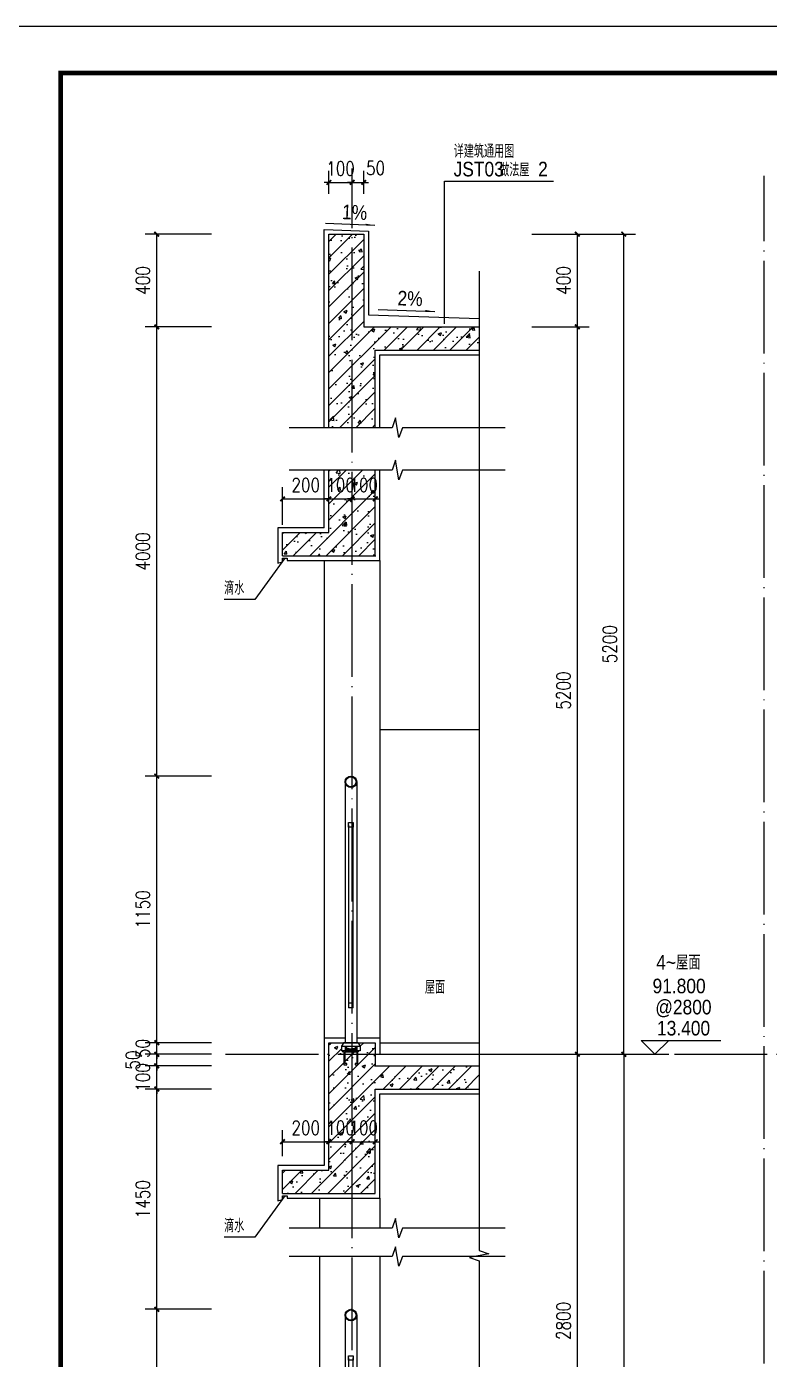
# Model space of a CAD drawing. Extents: x 718358 to 1668613, y -348838 to -159582.
# Drawn here: x 852402 to 855604, y -342705 to -336958 of the extents above; entities that cross this region are included whole.
import ezdxf

# ---------------------------------------------------------------- set-up
doc = ezdxf.new("R2010")
doc.units = 0
doc.header["$LTSCALE"] = 1000
doc.linetypes.add('DOTE', pattern=[2.42, 2, -0.2, 0.02, -0.2])
for name, color, linetype in [('建-可见线', 7, 'Continuous'), ('建-图例填充', 251, 'Continuous'), ('建-图框', 4, 'Continuous'), ('建-墙体', 2, 'Continuous'), ('建-尺寸', 73, 'Continuous'), ('建-引出', 3, 'Continuous'), ('建-房间名', 7, 'Continuous'), ('建-标高', 3, 'Continuous'), ('建-楼梯-护栏', 163, 'Continuous'), ('建-符号', 3, 'Continuous'), ('建-符号说明', 7, 'Continuous'), ('建-轮廓线', 7, 'Continuous'), ('建-轴网', 14, 'DOTE')]:
    doc.layers.add(name, color=color, linetype=linetype)
doc.styles.add('_TCH_DIM', font='gt单线西文.shx', dxfattribs={"width": 0.8, "bigfont": 'gt单线中文.shx'})
doc.styles.add('_TCH_SPACE', font='gt单线西文.shx', dxfattribs={"width": 0.8, "height": 5, "bigfont": 'gt单线中文.shx'})
doc.styles.add('DIM_FONT', font='SIMPLEX.shx', dxfattribs={"width": 0.8, "bigfont": 'GBCBIG.shx'})
doc.dimstyles.new('DIMN20', dxfattribs={"dimscale": 0.2, "dimtxt": 300, "dimasz": 100, "dimexe": 250, "dimexo": 300, "dimgap": 150, "dimtad": 1, "dimdec": 0, "dimzin": 0, "dimdsep": 46, "dimtxsty": 'DIM_FONT', "dimblk": 'ARCHTICK', "dimcen": 0.09, "dimdle": 1, "dimclrt": 7, "dimazin": 2, "dimtfac": 1, "dimtdec": 0, "dimtix": 1, "dimtmove": 2, "dimatfit": 3, "dimldrblk": 'ARCHTICK', "dimfxl": 1, "dimtolj": 1, "dimtzin": 0, "dimarcsym": 0})
pattern_1 = [(45, (-8016.47, 637.905), (-35.355339, 35.355339), []), (50, (-8016.47, 637.9), (143.452037, -12.550427), [15, -165]), (355, (-8016.47, 637.9), (-27.750267, 150.438427), [12, -132]), (100.4514, (-8004.52, 636.86), (115.701876, 137.887908), [12.748038, -140.228422]), (46.1842, (-8016.47, 677.9), (213.44821, -33.103803), [22.5, -247.5]), (96.6356, (-7998.68, 675.15), (186.93254, 194.823574), [19.12206, -210.3426]), (351.1842, (-8016.47, 677.9), (186.93239, 194.82372), [18, -198]), (21, (-7996.47, 667.9), (119.38141, -80.523778), [15, -165]), (326, (-7996.47, 667.9), (48.663066, 145.03001), [12, -132]), (71.4514, (-7986.52, 661.2), (168.044526, 64.5061), [12.748038, -140.228422]), (37.5, (-8016.47, 637.905), (2.431971, 66.5787708), [0, -130.4, 0, -134, 0, -132.5]), (7.5, (-8016.47, 637.905), (52.6139075, 78.8823424), [0, -76.4, 0, -127.4, 0, -50.5]), (327.5, (-8061.07, 637.905), (106.7644872, -4.5109743), [0, -50, 0, -156, 0, -207]), (317.5, (-8081.07, 637.905), (116.637234, 20.020996), [0, -65, 0, -103.6, 0, -147])]

# ---------------------------------------------------------------- blocks, each defined once
blk = doc.blocks.new('ghgdfsdsa')
at = {"layer": '建-楼梯-护栏'}
for p, q in [((915644.9, -350305.3), (915644.9, -351430.3)), ((915694.9, -350305.3), (915694.9, -351430.3)), ((915659.9, -350490.3), (915659.9, -351280.3)), ((915679.9, -351280.3), (915679.9, -350490.3)), ((915679.9, -351260.3), (915659.9, -351260.3)), ((915679.9, -351280.3), (915659.9, -351280.3)), ((915639.9, -351430.3), (915629.9, -351445.3)), ((915629.9, -351445.3), (915629.9, -351465.3)), ((915629.9, -351445.3), (915709.9, -351445.3)), ((915709.9, -351465.3), (915629.9, -351465.3)), ((915639.9, -351430.3), (915699.9, -351430.3)), ((915644.9, -351445.3), (915644.9, -351465.3)), ((915644.9, -351450.3), (915644.9, -351455.3)), ((915644.9, -351460.3), (915644.9, -351465.3)), ((915649.9, -351449.2), (915649.9, -351465.3)), ((915654.9, -351452.1), (915654.9, -351465.3)), ((915659.9, -351454), (915659.9, -351465.3)), ((915664.9, -351455.1), (915664.9, -351465.3)), ((915669.9, -351455.5), (915669.9, -351465.3)), ((915674.9, -351455.1), (915674.9, -351465.3)), ((915679.9, -351454), (915679.9, -351465.3)), ((915684.9, -351452.1), (915684.9, -351465.3)), ((915689.9, -351449.2), (915689.9, -351465.3)), ((915694.9, -351445.3), (915694.9, -351465.3)), ((915694.9, -351450.3), (915694.9, -351455.3)), ((915694.9, -351460.3), (915694.9, -351465.3)), ((915699.9, -351430.3), (915709.9, -351445.3)), ((915709.9, -351445.3), (915709.9, -351465.3))]:
    blk.add_line(p, q, dxfattribs=at)
for points in [[(915659.9, -350480.3), (915679.9, -350480.3), (915679.9, -350500.3), (915659.9, -350500.3)], [(915687.4, -351525.3), (915699.9, -351525.3), (915699.9, -351465.3), (915639.9, -351465.3), (915639.9, -351525.3), (915652.4, -351525.3), (915652.4, -351520.3), (915644.9, -351520.3), (915644.9, -351470.3), (915694.9, -351470.3), (915694.9, -351520.3), (915687.4, -351520.3)]]:
    blk.add_lwpolyline(points, close=True, dxfattribs=at)
for radius in [25, 22]:
    blk.add_circle((915669.9, -350305.3), radius, dxfattribs=at)
blk = doc.blocks.new('_ArchTick')
at = {"color": 0, "linetype": 'ByBlock', "const_width": 0.4}
blk.add_lwpolyline([(-0.5, -0.5), (0.5, 0.5)], dxfattribs=at)
blk = doc.blocks.new('*D1834')
at = {"layer": 'Defpoints', "color": 0, "transparency": 16777216}
for p in [(854519.6, -341389.6), (854776.3, -341389.6), (854519.6, -343689.6)]:
    blk.add_point(p, dxfattribs=at)
at = {"layer": '建-尺寸', "color": 0, "lineweight": -2, "transparency": 16777216}
for p, q in [((854579.6, -341389.6), (854826.3, -341389.6)), ((854776.3, -343689.8), (854776.3, -341389.4)), ((854579.6, -343689.6), (854826.3, -343689.6))]:
    blk.add_line(p, q, dxfattribs=at)
at = {"layer": '建-尺寸', "color": 0, "lineweight": -2, "transparency": 16777216, "xscale": 20, "yscale": 20, "zscale": 20}
for p, rotation in [((854776.3, -341389.6), 90), ((854776.3, -343689.6), 270)]:
    blk.add_blockref('_ArchTick', p, dxfattribs=dict(at, rotation=rotation))
at = {"layer": '建-尺寸', "color": 7, "transparency": 16777216, "insert": (854716.3, -342539.6), "char_height": 60, "attachment_point": 5, "rotation": 90, "style": 'DIM_FONT'}
blk.add_mtext('\\A1;2800', dxfattribs=at)
blk = doc.blocks.new('*D1835')
at = {"layer": 'Defpoints', "color": 0, "transparency": 16777216}
for p in [(854519.6, -338252.5), (854776.3, -338252.5), (854519.6, -341389.6)]:
    blk.add_point(p, dxfattribs=at)
at = {"layer": '建-尺寸', "color": 0, "lineweight": -2, "transparency": 16777216}
for p, q in [((854579.6, -338252.5), (854826.3, -338252.5)), ((854776.3, -341389.8), (854776.3, -338252.3)), ((854579.6, -341389.6), (854826.3, -341389.6))]:
    blk.add_line(p, q, dxfattribs=at)
at = {"layer": '建-尺寸', "color": 0, "lineweight": -2, "transparency": 16777216, "xscale": 20, "yscale": 20, "zscale": 20}
for p, rotation in [((854776.3, -338252.5), 90), ((854776.3, -341389.6), 270)]:
    blk.add_blockref('_ArchTick', p, dxfattribs=dict(at, rotation=rotation))
at = {"layer": '建-尺寸', "color": 7, "transparency": 16777216, "insert": (854716.3, -339821), "char_height": 60, "attachment_point": 5, "rotation": 90, "style": 'DIM_FONT'}
blk.add_mtext('\\A1;5200', dxfattribs=at)
blk = doc.blocks.new('*D1836')
at = {"layer": 'Defpoints', "color": 0, "transparency": 16777216}
for p in [(854519.6, -337852.5), (854776.3, -337852.5), (854519.6, -338252.5)]:
    blk.add_point(p, dxfattribs=at)
at = {"layer": '建-尺寸', "color": 0, "lineweight": -2, "transparency": 16777216}
for p, q in [((854579.6, -337852.5), (854826.3, -337852.5)), ((854776.3, -338252.7), (854776.3, -337852.3)), ((854579.6, -338252.5), (854826.3, -338252.5))]:
    blk.add_line(p, q, dxfattribs=at)
at = {"layer": '建-尺寸', "color": 0, "lineweight": -2, "transparency": 16777216, "xscale": 20, "yscale": 20, "zscale": 20}
for p, rotation in [((854776.3, -337852.5), 90), ((854776.3, -338252.5), 270)]:
    blk.add_blockref('_ArchTick', p, dxfattribs=dict(at, rotation=rotation))
at = {"layer": '建-尺寸', "color": 7, "transparency": 16777216, "insert": (854716.3, -338052.5), "char_height": 60, "attachment_point": 5, "rotation": 90, "style": 'DIM_FONT'}
blk.add_mtext('\\A1;400', dxfattribs=at)
blk = doc.blocks.new('*D1842')
at = {"layer": 'Defpoints', "color": 0, "transparency": 16777216}
for p in [(852962.5, -342489.6), (853259.2, -342489.6), (853259.2, -343639.6)]:
    blk.add_point(p, dxfattribs=at)
at = {"layer": '建-尺寸', "color": 0, "lineweight": -2, "transparency": 16777216}
for p, q in [((853199.2, -342489.6), (852912.5, -342489.6)), ((852962.5, -343639.8), (852962.5, -342489.4)), ((853199.2, -343639.6), (852912.5, -343639.6))]:
    blk.add_line(p, q, dxfattribs=at)
at = {"layer": '建-尺寸', "color": 0, "lineweight": -2, "transparency": 16777216, "xscale": 20, "yscale": 20, "zscale": 20}
for p, rotation in [((852962.5, -342489.6), 90), ((852962.5, -343639.6), 270)]:
    blk.add_blockref('_ArchTick', p, dxfattribs=dict(at, rotation=rotation))
at = {"layer": '建-尺寸', "color": 7, "transparency": 16777216, "insert": (852902.5, -343064.6), "char_height": 60, "attachment_point": 5, "rotation": 90, "style": 'DIM_FONT'}
blk.add_mtext('\\A1;1150', dxfattribs=at)
blk = doc.blocks.new('*D1843')
at = {"layer": 'Defpoints', "color": 0, "transparency": 16777216}
for p in [(852962.5, -341539.6), (853259.2, -341539.6), (853259.2, -342489.6)]:
    blk.add_point(p, dxfattribs=at)
at = {"layer": '建-尺寸', "color": 0, "lineweight": -2, "transparency": 16777216}
for p, q in [((853199.2, -341539.6), (852912.5, -341539.6)), ((852962.5, -342489.8), (852962.5, -341539.4)), ((853199.2, -342489.6), (852912.5, -342489.6))]:
    blk.add_line(p, q, dxfattribs=at)
at = {"layer": '建-尺寸', "color": 0, "lineweight": -2, "transparency": 16777216, "xscale": 20, "yscale": 20, "zscale": 20}
for p, rotation in [((852962.5, -341539.6), 90), ((852962.5, -342489.6), 270)]:
    blk.add_blockref('_ArchTick', p, dxfattribs=dict(at, rotation=rotation))
at = {"layer": '建-尺寸', "color": 7, "transparency": 16777216, "insert": (852902.5, -342014.6), "char_height": 60, "attachment_point": 5, "rotation": 90, "style": 'DIM_FONT'}
blk.add_mtext('\\A1;1450', dxfattribs=at)
blk = doc.blocks.new('*D1844')
at = {"layer": 'Defpoints', "color": 0, "transparency": 16777216}
for p in [(852962.5, -341439.6), (853259.2, -341439.6), (853259.2, -341539.6)]:
    blk.add_point(p, dxfattribs=at)
at = {"layer": '建-尺寸', "color": 0, "lineweight": -2, "transparency": 16777216}
for p, q in [((853199.2, -341439.6), (852912.5, -341439.6)), ((852962.5, -341439.6), (852962.5, -341419.6)), ((852962.5, -341539.6), (852962.5, -341439.6)), ((853199.2, -341539.6), (852912.5, -341539.6)), ((852962.5, -341539.6), (852962.5, -341559.6))]:
    blk.add_line(p, q, dxfattribs=at)
at = {"layer": '建-尺寸', "color": 0, "lineweight": -2, "transparency": 16777216, "xscale": 20, "yscale": 20, "zscale": 20}
for p, rotation in [((852962.5, -341439.6), 270), ((852962.5, -341539.6), 90)]:
    blk.add_blockref('_ArchTick', p, dxfattribs=dict(at, rotation=rotation))
at = {"layer": '建-尺寸', "color": 7, "transparency": 16777216, "insert": (852902.5, -341489.6), "char_height": 60, "attachment_point": 5, "rotation": 90, "style": 'DIM_FONT'}
blk.add_mtext('\\A1;100', dxfattribs=at)
blk = doc.blocks.new('*D1845')
at = {"layer": 'Defpoints', "color": 0, "transparency": 16777216}
for p in [(852962.5, -341389.6), (853259.2, -341389.6), (853259.2, -341439.6)]:
    blk.add_point(p, dxfattribs=at)
at = {"layer": '建-尺寸', "color": 0, "lineweight": -2, "transparency": 16777216}
for p, q in [((853199.2, -341389.6), (852912.5, -341389.6)), ((852962.5, -341389.6), (852962.5, -341369.6)), ((852962.5, -341439.6), (852962.5, -341389.6)), ((853199.2, -341439.6), (852912.5, -341439.6)), ((852962.5, -341439.6), (852962.5, -341459.6))]:
    blk.add_line(p, q, dxfattribs=at)
at = {"layer": '建-尺寸', "color": 0, "lineweight": -2, "transparency": 16777216, "xscale": 20, "yscale": 20, "zscale": 20}
for p, rotation in [((852962.5, -341389.6), 270), ((852962.5, -341439.6), 90)]:
    blk.add_blockref('_ArchTick', p, dxfattribs=dict(at, rotation=rotation))
at = {"layer": '建-尺寸', "color": 7, "transparency": 16777216, "insert": (852859.5, -341414.6), "char_height": 60, "attachment_point": 5, "rotation": 90, "style": 'DIM_FONT'}
blk.add_mtext('\\A1;50', dxfattribs=at)
blk = doc.blocks.new('*D1846')
at = {"layer": 'Defpoints', "color": 0, "transparency": 16777216}
for p in [(852962.5, -341339.6), (853259.2, -341339.6), (853259.2, -341389.6)]:
    blk.add_point(p, dxfattribs=at)
at = {"layer": '建-尺寸', "color": 0, "lineweight": -2, "transparency": 16777216}
for p, q in [((853199.2, -341339.6), (852912.5, -341339.6)), ((852962.5, -341339.6), (852962.5, -341319.6)), ((852962.5, -341389.6), (852962.5, -341339.6)), ((853199.2, -341389.6), (852912.5, -341389.6)), ((852962.5, -341389.6), (852962.5, -341409.6))]:
    blk.add_line(p, q, dxfattribs=at)
at = {"layer": '建-尺寸', "color": 0, "lineweight": -2, "transparency": 16777216, "xscale": 20, "yscale": 20, "zscale": 20}
for p, rotation in [((852962.5, -341339.6), 270), ((852962.5, -341389.6), 90)]:
    blk.add_blockref('_ArchTick', p, dxfattribs=dict(at, rotation=rotation))
at = {"layer": '建-尺寸', "color": 7, "transparency": 16777216, "insert": (852902.5, -341364.6), "char_height": 60, "attachment_point": 5, "rotation": 90, "style": 'DIM_FONT'}
blk.add_mtext('\\A1;50', dxfattribs=at)
blk = doc.blocks.new('*D1847')
at = {"layer": 'Defpoints', "color": 0, "transparency": 16777216}
for p in [(852962.5, -340189.8), (853259.2, -340189.8), (853259.2, -341339.6)]:
    blk.add_point(p, dxfattribs=at)
at = {"layer": '建-尺寸', "color": 0, "lineweight": -2, "transparency": 16777216}
for p, q in [((853199.2, -340189.8), (852912.5, -340189.8)), ((852962.5, -341339.8), (852962.5, -340189.6)), ((853199.2, -341339.6), (852912.5, -341339.6))]:
    blk.add_line(p, q, dxfattribs=at)
at = {"layer": '建-尺寸', "color": 0, "lineweight": -2, "transparency": 16777216, "xscale": 20, "yscale": 20, "zscale": 20}
for p, rotation in [((852962.5, -340189.8), 90), ((852962.5, -341339.6), 270)]:
    blk.add_blockref('_ArchTick', p, dxfattribs=dict(at, rotation=rotation))
at = {"layer": '建-尺寸', "color": 7, "transparency": 16777216, "insert": (852902.5, -340764.7), "char_height": 60, "attachment_point": 5, "rotation": 90, "style": 'DIM_FONT'}
blk.add_mtext('\\A1;1150', dxfattribs=at)
blk = doc.blocks.new('*D1848')
at = {"layer": 'Defpoints', "color": 0, "transparency": 16777216}
for p in [(852962.5, -338252.5), (853259.2, -338252.5), (853259.2, -340189.8)]:
    blk.add_point(p, dxfattribs=at)
at = {"layer": '建-尺寸', "color": 0, "lineweight": -2, "transparency": 16777216}
for p, q in [((853199.2, -338252.5), (852912.5, -338252.5)), ((852962.5, -340190), (852962.5, -338252.3)), ((853199.2, -340189.8), (852912.5, -340189.8))]:
    blk.add_line(p, q, dxfattribs=at)
at = {"layer": '建-尺寸', "color": 0, "lineweight": -2, "transparency": 16777216, "xscale": 20, "yscale": 20, "zscale": 20}
for p, rotation in [((852962.5, -338252.5), 90), ((852962.5, -340189.8), 270)]:
    blk.add_blockref('_ArchTick', p, dxfattribs=dict(at, rotation=rotation))
at = {"layer": '建-尺寸', "color": 7, "transparency": 16777216, "insert": (852902.5, -339221.1), "char_height": 60, "attachment_point": 5, "rotation": 90, "style": 'DIM_FONT'}
blk.add_mtext('\\A1;4000', dxfattribs=at)
blk = doc.blocks.new('*D1849')
at = {"layer": 'Defpoints', "color": 0, "transparency": 16777216}
for p in [(852962.5, -337852.5), (853259.2, -337852.5), (853259.2, -338252.5)]:
    blk.add_point(p, dxfattribs=at)
at = {"layer": '建-尺寸', "color": 0, "lineweight": -2, "transparency": 16777216}
for p, q in [((853199.2, -337852.5), (852912.5, -337852.5)), ((852962.5, -338252.7), (852962.5, -337852.3)), ((853199.2, -338252.5), (852912.5, -338252.5))]:
    blk.add_line(p, q, dxfattribs=at)
at = {"layer": '建-尺寸', "color": 0, "lineweight": -2, "transparency": 16777216, "xscale": 20, "yscale": 20, "zscale": 20}
for p, rotation in [((852962.5, -337852.5), 90), ((852962.5, -338252.5), 270)]:
    blk.add_blockref('_ArchTick', p, dxfattribs=dict(at, rotation=rotation))
at = {"layer": '建-尺寸', "color": 7, "transparency": 16777216, "insert": (852902.5, -338052.5), "char_height": 60, "attachment_point": 5, "rotation": 90, "style": 'DIM_FONT'}
blk.add_mtext('\\A1;400', dxfattribs=at)
blk = doc.blocks.new('*D2921')
at = {"layer": 'Defpoints', "color": 0, "transparency": 16777216}
for p in [(853704.9, -341766.6), (853504.9, -341889.6), (853704.9, -341889.6)]:
    blk.add_point(p, dxfattribs=at)
at = {"layer": '建-尺寸', "color": 0, "lineweight": -2, "transparency": 16777216}
for p, q in [((853504.9, -341829.6), (853504.9, -341716.6)), ((853704.9, -341829.6), (853704.9, -341716.6)), ((853504.7, -341766.6), (853705.1, -341766.6))]:
    blk.add_line(p, q, dxfattribs=at)
at = {"layer": '建-尺寸', "color": 0, "lineweight": -2, "transparency": 16777216, "xscale": 20, "yscale": 20, "zscale": 20, "rotation": 180}
blk.add_blockref('_ArchTick', (853504.9, -341766.6), dxfattribs=at)
at = {"layer": '建-尺寸', "color": 0, "lineweight": -2, "transparency": 16777216, "xscale": 20, "yscale": 20, "zscale": 20}
blk.add_blockref('_ArchTick', (853704.9, -341766.6), dxfattribs=at)
at = {"layer": '建-尺寸', "color": 7, "transparency": 16777216, "insert": (853604.9, -341706.6), "char_height": 60, "attachment_point": 5, "style": 'DIM_FONT'}
blk.add_mtext('\\A1;200', dxfattribs=at)
blk = doc.blocks.new('*D2922')
at = {"layer": 'Defpoints', "color": 0, "transparency": 16777216}
for p in [(853804.9, -341766.6), (853704.9, -341889.6), (853804.9, -341889.6)]:
    blk.add_point(p, dxfattribs=at)
at = {"layer": '建-尺寸', "color": 0, "lineweight": -2, "transparency": 16777216}
for p, q in [((853704.9, -341829.6), (853704.9, -341716.6)), ((853804.9, -341829.6), (853804.9, -341716.6)), ((853704.9, -341766.6), (853684.9, -341766.6)), ((853704.9, -341766.6), (853804.9, -341766.6)), ((853804.9, -341766.6), (853824.9, -341766.6))]:
    blk.add_line(p, q, dxfattribs=at)
at = {"layer": '建-尺寸', "color": 0, "lineweight": -2, "transparency": 16777216, "xscale": 20, "yscale": 20, "zscale": 20}
blk.add_blockref('_ArchTick', (853704.9, -341766.6), dxfattribs=at)
at = {"layer": '建-尺寸', "color": 0, "lineweight": -2, "transparency": 16777216, "xscale": 20, "yscale": 20, "zscale": 20, "rotation": 180}
blk.add_blockref('_ArchTick', (853804.9, -341766.6), dxfattribs=at)
at = {"layer": '建-尺寸', "color": 7, "transparency": 16777216, "insert": (853754.9, -341706.6), "char_height": 60, "attachment_point": 5, "style": 'DIM_FONT'}
blk.add_mtext('\\A1;100', dxfattribs=at)
blk = doc.blocks.new('*D2923')
at = {"layer": 'Defpoints', "color": 0, "transparency": 16777216}
for p in [(853904.9, -341766.6), (853804.9, -341889.6), (853904.9, -341889.6)]:
    blk.add_point(p, dxfattribs=at)
at = {"layer": '建-尺寸', "color": 0, "lineweight": -2, "transparency": 16777216}
for p, q in [((853804.9, -341829.6), (853804.9, -341716.6)), ((853904.9, -341829.6), (853904.9, -341716.6)), ((853804.9, -341766.6), (853784.9, -341766.6)), ((853804.9, -341766.6), (853904.9, -341766.6)), ((853904.9, -341766.6), (853924.9, -341766.6))]:
    blk.add_line(p, q, dxfattribs=at)
at = {"layer": '建-尺寸', "color": 0, "lineweight": -2, "transparency": 16777216, "xscale": 20, "yscale": 20, "zscale": 20}
blk.add_blockref('_ArchTick', (853804.9, -341766.6), dxfattribs=at)
at = {"layer": '建-尺寸', "color": 0, "lineweight": -2, "transparency": 16777216, "xscale": 20, "yscale": 20, "zscale": 20, "rotation": 180}
blk.add_blockref('_ArchTick', (853904.9, -341766.6), dxfattribs=at)
at = {"layer": '建-尺寸', "color": 7, "transparency": 16777216, "insert": (853854.9, -341706.6), "char_height": 60, "attachment_point": 5, "style": 'DIM_FONT'}
blk.add_mtext('\\A1;100', dxfattribs=at)
blk = doc.blocks.new('*D2924')
at = {"layer": 'Defpoints', "color": 0, "transparency": 16777216}
for p in [(853704.9, -338994.4), (853504.9, -339166.9), (853704.9, -339166.9)]:
    blk.add_point(p, dxfattribs=at)
at = {"layer": '建-尺寸', "color": 0, "lineweight": -2, "transparency": 16777216}
for p, q in [((853504.7, -338994.4), (853705.1, -338994.4)), ((853504.9, -339106.9), (853504.9, -338944.4)), ((853704.9, -339106.9), (853704.9, -338944.4))]:
    blk.add_line(p, q, dxfattribs=at)
at = {"layer": '建-尺寸', "color": 0, "lineweight": -2, "transparency": 16777216, "xscale": 20, "yscale": 20, "zscale": 20, "rotation": 180}
blk.add_blockref('_ArchTick', (853504.9, -338994.4), dxfattribs=at)
at = {"layer": '建-尺寸', "color": 0, "lineweight": -2, "transparency": 16777216, "xscale": 20, "yscale": 20, "zscale": 20}
blk.add_blockref('_ArchTick', (853704.9, -338994.4), dxfattribs=at)
at = {"layer": '建-尺寸', "color": 7, "transparency": 16777216, "insert": (853604.9, -338934.4), "char_height": 60, "attachment_point": 5, "style": 'DIM_FONT'}
blk.add_mtext('\\A1;200', dxfattribs=at)
blk = doc.blocks.new('*D2925')
at = {"layer": 'Defpoints', "color": 0, "transparency": 16777216}
for p in [(853804.9, -338994.4), (853704.9, -339166.9), (853804.9, -339166.9)]:
    blk.add_point(p, dxfattribs=at)
at = {"layer": '建-尺寸', "color": 0, "lineweight": -2, "transparency": 16777216}
for p, q in [((853704.9, -338994.4), (853684.9, -338994.4)), ((853704.9, -339106.9), (853704.9, -338944.4)), ((853704.9, -338994.4), (853804.9, -338994.4)), ((853804.9, -339106.9), (853804.9, -338944.4)), ((853804.9, -338994.4), (853824.9, -338994.4))]:
    blk.add_line(p, q, dxfattribs=at)
at = {"layer": '建-尺寸', "color": 0, "lineweight": -2, "transparency": 16777216, "xscale": 20, "yscale": 20, "zscale": 20}
blk.add_blockref('_ArchTick', (853704.9, -338994.4), dxfattribs=at)
at = {"layer": '建-尺寸', "color": 0, "lineweight": -2, "transparency": 16777216, "xscale": 20, "yscale": 20, "zscale": 20, "rotation": 180}
blk.add_blockref('_ArchTick', (853804.9, -338994.4), dxfattribs=at)
at = {"layer": '建-尺寸', "color": 7, "transparency": 16777216, "insert": (853754.9, -338934.4), "char_height": 60, "attachment_point": 5, "style": 'DIM_FONT'}
blk.add_mtext('\\A1;100', dxfattribs=at)
blk = doc.blocks.new('*D2926')
at = {"layer": 'Defpoints', "color": 0, "transparency": 16777216}
for p in [(853904.9, -338994.4), (853804.9, -339166.9), (853904.9, -339166.9)]:
    blk.add_point(p, dxfattribs=at)
at = {"layer": '建-尺寸', "color": 0, "lineweight": -2, "transparency": 16777216}
for p, q in [((853804.9, -338994.4), (853784.9, -338994.4)), ((853804.9, -339106.9), (853804.9, -338944.4)), ((853804.9, -338994.4), (853904.9, -338994.4)), ((853904.9, -339106.9), (853904.9, -338944.4)), ((853904.9, -338994.4), (853924.9, -338994.4))]:
    blk.add_line(p, q, dxfattribs=at)
at = {"layer": '建-尺寸', "color": 0, "lineweight": -2, "transparency": 16777216, "xscale": 20, "yscale": 20, "zscale": 20}
blk.add_blockref('_ArchTick', (853804.9, -338994.4), dxfattribs=at)
at = {"layer": '建-尺寸', "color": 0, "lineweight": -2, "transparency": 16777216, "xscale": 20, "yscale": 20, "zscale": 20, "rotation": 180}
blk.add_blockref('_ArchTick', (853904.9, -338994.4), dxfattribs=at)
at = {"layer": '建-尺寸', "color": 7, "transparency": 16777216, "insert": (853854.9, -338934.4), "char_height": 60, "attachment_point": 5, "style": 'DIM_FONT'}
blk.add_mtext('\\A1;100', dxfattribs=at)
blk = doc.blocks.new('*D2927')
at = {"layer": 'Defpoints', "color": 0, "transparency": 16777216}
for p in [(853854.9, -337629.4), (853804.9, -337738.9), (853854.9, -337738.9)]:
    blk.add_point(p, dxfattribs=at)
at = {"layer": '建-尺寸', "color": 0, "lineweight": -2, "transparency": 16777216}
for p, q in [((853804.9, -337678.9), (853804.9, -337579.4)), ((853854.9, -337678.9), (853854.9, -337579.4)), ((853804.9, -337629.4), (853784.9, -337629.4)), ((853804.9, -337629.4), (853854.9, -337629.4)), ((853854.9, -337629.4), (853874.9, -337629.4))]:
    blk.add_line(p, q, dxfattribs=at)
at = {"layer": '建-尺寸', "color": 0, "lineweight": -2, "transparency": 16777216, "xscale": 20, "yscale": 20, "zscale": 20}
blk.add_blockref('_ArchTick', (853804.9, -337629.4), dxfattribs=at)
at = {"layer": '建-尺寸', "color": 0, "lineweight": -2, "transparency": 16777216, "xscale": 20, "yscale": 20, "zscale": 20, "rotation": 180}
blk.add_blockref('_ArchTick', (853854.9, -337629.4), dxfattribs=at)
at = {"layer": '建-尺寸', "color": 7, "transparency": 16777216, "insert": (853905.9, -337567.4), "char_height": 60, "attachment_point": 5, "style": 'DIM_FONT'}
blk.add_mtext('\\A1;50', dxfattribs=at)
blk = doc.blocks.new('*D2928')
at = {"layer": 'Defpoints', "color": 0, "transparency": 16777216}
for p in [(853804.9, -337629.4), (853704.9, -337738.9), (853804.9, -337738.9)]:
    blk.add_point(p, dxfattribs=at)
at = {"layer": '建-尺寸', "color": 0, "lineweight": -2, "transparency": 16777216}
for p, q in [((853704.9, -337678.9), (853704.9, -337579.4)), ((853804.9, -337678.9), (853804.9, -337579.4)), ((853704.9, -337629.4), (853684.9, -337629.4)), ((853704.9, -337629.4), (853804.9, -337629.4)), ((853804.9, -337629.4), (853824.9, -337629.4))]:
    blk.add_line(p, q, dxfattribs=at)
at = {"layer": '建-尺寸', "color": 0, "lineweight": -2, "transparency": 16777216, "xscale": 20, "yscale": 20, "zscale": 20}
blk.add_blockref('_ArchTick', (853704.9, -337629.4), dxfattribs=at)
at = {"layer": '建-尺寸', "color": 0, "lineweight": -2, "transparency": 16777216, "xscale": 20, "yscale": 20, "zscale": 20, "rotation": 180}
blk.add_blockref('_ArchTick', (853804.9, -337629.4), dxfattribs=at)
at = {"layer": '建-尺寸', "color": 7, "transparency": 16777216, "insert": (853754.9, -337569.4), "char_height": 60, "attachment_point": 5, "style": 'DIM_FONT'}
blk.add_mtext('\\A1;100', dxfattribs=at)
blk = doc.blocks.new('*D2999')
at = {"layer": 'Defpoints', "color": 0, "transparency": 16777216}
for p in [(854519.6, -341389.6), (854976.3, -341389.6), (854519.6, -346189.6)]:
    blk.add_point(p, dxfattribs=at)
at = {"layer": '建-尺寸', "color": 0, "lineweight": -2, "transparency": 16777216}
for p, q in [((854579.6, -341389.6), (855026.3, -341389.6)), ((854976.3, -341389.4), (854976.3, -343305.4)), ((854976.3, -346189.8), (854976.3, -343567.1)), ((854579.6, -346189.6), (855026.3, -346189.6))]:
    blk.add_line(p, q, dxfattribs=at)
at = {"layer": '建-尺寸', "color": 0, "lineweight": -2, "transparency": 16777216, "xscale": 20, "yscale": 20, "zscale": 20}
for p, rotation in [((854976.3, -341389.6), 90), ((854976.3, -346189.6), 270)]:
    blk.add_blockref('_ArchTick', p, dxfattribs=dict(at, rotation=rotation))
at = {"layer": '建-尺寸', "color": 7, "transparency": 16777216, "insert": (854926.3, -343436.2), "char_height": 60, "attachment_point": 5, "rotation": 90, "style": 'DIM_FONT'}
blk.add_mtext('\\A1;祥各栋立面图', dxfattribs=at)
blk = doc.blocks.new('*D3000')
at = {"layer": 'Defpoints', "color": 0, "transparency": 16777216}
for p in [(854519.6, -337852.5), (854976.3, -337852.5), (854519.6, -341389.6)]:
    blk.add_point(p, dxfattribs=at)
at = {"layer": '建-尺寸', "color": 0, "lineweight": -2, "transparency": 16777216}
for p, q in [((854579.6, -337852.5), (855026.3, -337852.5)), ((854976.3, -341389.8), (854976.3, -337852.3)), ((854579.6, -341389.6), (855026.3, -341389.6))]:
    blk.add_line(p, q, dxfattribs=at)
at = {"layer": '建-尺寸', "color": 0, "lineweight": -2, "transparency": 16777216, "xscale": 20, "yscale": 20, "zscale": 20}
for p, rotation in [((854976.3, -337852.5), 90), ((854976.3, -341389.6), 270)]:
    blk.add_blockref('_ArchTick', p, dxfattribs=dict(at, rotation=rotation))
at = {"layer": '建-尺寸', "color": 7, "transparency": 16777216, "insert": (854916.3, -339621), "char_height": 60, "attachment_point": 5, "rotation": 90, "style": 'DIM_FONT'}
blk.add_mtext('\\A1;5200', dxfattribs=at)

msp = doc.modelspace()

# ---------------------------------------------------------------- hatches: boundary and pattern name
at = {"layer": '建-图例填充'}
h = msp.add_hatch(dxfattribs=at)
h.set_pattern_fill('钢筋混凝土', color=256, scale=20, style=0)
h.set_pattern_definition(pattern_1)
h.paths.add_polyline_path([(853904.9, -338352.5), (854352.8, -338352.5), (854352.8, -338252.5), (853854.9, -338252.5), (853854.9, -338252.5), (853854.9, -338252.5), (853854.9, -337852.5), (853704.9, -337852.5), (853704.9, -338687.4), (853904.9, -338687.4)])
h.paths.add_polyline_path([(853904.9, -338870), (853704.9, -338870), (853704.9, -339139.6), (853504.9, -339139.6), (853504.9, -339239.6), (853904.9, -339239.6)])
h = msp.add_hatch(dxfattribs=at)
h.set_pattern_fill('钢筋混凝土', color=256, scale=20, style=0)
h.set_pattern_definition(pattern_1)
h.paths.add_polyline_path([(854352.8, -341539.6), (854352.8, -341439.6), (853904.9, -341439.6), (853904.9, -341339.6), (853829.9, -341339.6), (853839.9, -341354.6), (853839.9, -341374.6), (853829.9, -341374.6), (853829.9, -341434.6), (853817.4, -341434.6), (853817.4, -341429.6), (853824.9, -341429.6), (853824.9, -341379.6), (853774.9, -341379.6), (853774.9, -341429.6), (853782.4, -341429.6), (853782.4, -341434.6), (853769.9, -341434.6), (853769.9, -341374.6), (853759.9, -341374.6), (853759.9, -341354.6), (853769.9, -341339.6), (853704.9, -341339.6), (853704.9, -341889.6), (853504.9, -341889.6), (853504.9, -341989.6), (853904.9, -341989.6), (853904.9, -341539.6)])
at = {"layer": '建-符号'}
for points in [[(853902.9, -337814.3), (853862.9, -337812.7), (853863.1, -337807.4)], [(854161.1, -338186.4), (854121.1, -338184.9), (854121.3, -338179.6)]]:
    msp.add_hatch(color=256, dxfattribs=at).paths.add_polyline_path(points)

# ---------------------------------------------------------------- linework, layer by layer
at = {"layer": '建-可见线'}
for p, q in [((853684.9, -339119.6), (853684.9, -338870)), ((853924.9, -339259.6), (853924.9, -338870)), ((853684.9, -339119.6), (853484.9, -339119.6)), ((853484.9, -339119.6), (853484.9, -339271.2)), ((853484.9, -339271.2), (853504.9, -339266.1)), ((853504.9, -339259.6), (853504.9, -339249.6)), ((853504.9, -339249.6), (853524.9, -339249.6)), ((853504.9, -339266.1), (853504.9, -339259.6)), ((853524.9, -339249.6), (853524.9, -339259.6)), ((853524.9, -339259.6), (853924.9, -339259.6)), ((853924.9, -341319.6), (853924.9, -341389.6)), ((853924.9, -341389.6), (854352.8, -341389.6))]:
    msp.add_line(p, q, dxfattribs=at)
for points in [[(853684.9, -338687.4), (853684.9, -337832.5), (853874.9, -337839.5), (853874.9, -338200.7), (854352.8, -338216.1)], [(853924.9, -338687.4), (853924.9, -338372.5), (854352.8, -338372.5)], [(853774.9, -341319.6), (853684.9, -341319.6), (853684.9, -341869.6), (853484.9, -341869.6), (853484.9, -342021.2), (853484.9, -342021.2), (853504.9, -342016.1), (853504.9, -342009.6), (853504.9, -341999.6), (853524.9, -341999.6), (853524.9, -342009.6), (853924.9, -342009.6), (853924.9, -341559.6), (854352.8, -341559.6)], [(853924.9, -341319.6), (853824.9, -341319.6)]]:
    msp.add_lwpolyline(points, dxfattribs=at)
at = {"layer": '建-图框'}
msp.add_lwpolyline([(852047.9, -348837.6), (868867.9, -348837.6), (868867.9, -336957.6), (852047.9, -336957.6)], close=True, dxfattribs=at)
at = {"layer": '建-图框', "const_width": 20}
msp.add_lwpolyline([(852547.9, -348637.6), (868667.9, -348637.6), (868667.9, -337157.6), (852547.9, -337157.6)], close=True, dxfattribs=at)
at = {"layer": '建-墙体'}
for p, q in [((853854.9, -338252.5), (854352.8, -338252.5)), ((853854.9, -338252.5), (854352.8, -338252.5)), ((853904.9, -338352.5), (854352.8, -338352.5)), ((853904.9, -338687.4), (853904.9, -338352.5)), ((853704.9, -339139.6), (853704.9, -338870)), ((853904.9, -339239.6), (853904.9, -338870)), ((853504.9, -339239.6), (853504.9, -339139.6)), ((853504.9, -339139.6), (853704.9, -339139.6)), ((853504.9, -339239.6), (853904.9, -339239.6)), ((853704.9, -341889.6), (853704.9, -341339.6)), ((853704.9, -341339.6), (853904.9, -341339.6)), ((853904.9, -341339.6), (853904.9, -341439.6)), ((853904.9, -341439.6), (854352.8, -341439.6)), ((853904.9, -341539.6), (854352.8, -341539.6)), ((853904.9, -341989.6), (853904.9, -341539.6)), ((853504.9, -341989.6), (853504.9, -341889.6)), ((853504.9, -341889.6), (853704.9, -341889.6)), ((853504.9, -341989.6), (853904.9, -341989.6))]:
    msp.add_line(p, q, dxfattribs=at)
for points in [[(853704.9, -338687.4), (853704.9, -337852.5), (853854.9, -337852.5), (853854.9, -338252.5)], [(853854.9, -337952.5), (853854.9, -337952.5), (853854.9, -338252.5), (854352.8, -338252.5)]]:
    msp.add_lwpolyline(points, dxfattribs=at)
at = {"layer": '建-引出'}
for p, q in [((854202.5, -338239), (854202.5, -337624.5)), ((854202.5, -337624.5), (854673, -337624.5)), ((853514.8, -339249.6), (853385.2, -339428.2)), ((853385.2, -339428.2), (853253, -339428.2)), ((853514.8, -341999.6), (853385.2, -342178.2)), ((853385.2, -342178.2), (853253, -342178.2))]:
    msp.add_line(p, q, dxfattribs=at)
at = {"layer": '建-标高'}
for p, q in [((855110.7, -341389.6), (855050.7, -341329.6)), ((855050.7, -341329.6), (855394.8, -341329.6)), ((855110.7, -341389.6), (855170.7, -341329.6)), ((854747.3, -341389.6), (855170.7, -341389.6))]:
    msp.add_line(p, q, dxfattribs=at)
at = {"layer": '建-符号'}
for points in [[(853690.8, -337805.7), (853902.9, -337814.3)], [(854352.8, -338012.7), (854352.8, -342235.3), (854394.8, -342250.5), (854310.8, -342265.4), (854352.8, -342280.3), (854352.8, -346502.8)], [(853917.5, -338177.2), (854161.1, -338186.4)], [(854465.1, -338687.4), (854021.9, -338687.4), (854006.6, -338729.4), (853991.8, -338645.4), (853976.9, -338687.4), (853533.7, -338687.4)], [(854465.1, -338870), (854021.9, -338870), (854006.6, -338912), (853991.8, -338828), (853976.9, -338870), (853533.7, -338870)], [(854465.1, -342139.6), (854021.9, -342139.6), (854006.6, -342181.6), (853991.8, -342097.6), (853976.9, -342139.6), (853533.7, -342139.6)], [(854465.1, -342261.7), (854021.9, -342261.7), (854006.6, -342303.7), (853991.8, -342219.7), (853976.9, -342261.7), (853533.7, -342261.7)]]:
    msp.add_lwpolyline(points, dxfattribs=at)
at = {"layer": '建-轮廓线', "color": 253}
for p, q in [((853684.9, -339259.6), (853684.9, -341319.6)), ((853924.9, -339259.6), (853924.9, -341319.6)), ((853924.9, -339989.6), (854352.8, -339989.6)), ((853924.9, -341339.6), (854352.8, -341339.6)), ((853664.9, -342009.6), (853664.9, -342139.6)), ((853924.9, -342009.6), (853924.9, -342139.6)), ((853664.9, -342261.7), (853664.9, -343619.6)), ((853924.9, -342261.7), (853924.9, -343619.6))]:
    msp.add_line(p, q, dxfattribs=at)
at = {"layer": '建-轴网', "ltscale": 0.2}
for p, q in [((853804.9, -346538), (853804.9, -337569.3)), ((855581.1, -346595), (855581.1, -337601.7)), ((853259.2, -341389.6), (856060.3, -341389.6))]:
    msp.add_line(p, q, dxfattribs=at)

# ---------------------------------------------------------------- block references
at = {"layer": '建-可见线'}
for p in [(-61870.1, 10090.8), (-61870.1, 7790.8)]:
    msp.add_blockref('ghgdfsdsa', p, dxfattribs=at)

# ---------------------------------------------------------------- texts
at = {"layer": '建-引出', "style": '_TCH_DIM'}
for s, height, width, p in [('详建筑通用图', 57.32, 0.8, (854242.5, -337523.5)), ('JST03', 63, 0.888889, (854242.5, -337603.5)), ('做法屋', 57.32, 0.8, (854438.8, -337603.5)), ('2', 63, 0.888889, (854606.8, -337603.5)), ('滴水', 57.32, 0.8, (853253, -339407.2)), ('滴水', 57.32, 0.8, (853253, -342157.2))]:
    msp.add_text(s, height=height, dxfattribs=dict(at, width=width)).set_placement(p)
at = {"layer": '建-房间名', "style": '_TCH_SPACE', "width": 0.8}
msp.add_text('屋面', height=57.32, dxfattribs=at).set_placement((854118.7, -341128.5))
at = {"layer": '建-标高', "style": '_TCH_DIM', "width": 0.888889}
for s, p in [('91.800', (855100.3, -341126.6)), ('@2800', (855112.1, -341217.6)), ('13.400', (855119.5, -341308.6))]:
    msp.add_text(s, height=63, dxfattribs=at).set_placement(p)
at = {"layer": '建-符号', "style": '_TCH_DIM', "width": 0.888889}
for s, rotation, p in [('1%', 357.68663, (853760.4, -337787.5)), ('2%', 357.84347, (853999.6, -338159.3))]:
    msp.add_text(s, height=63, rotation=rotation, dxfattribs=at).set_placement(p)
at = {"layer": '建-符号说明', "style": '_TCH_DIM', "width": 0.888889}
msp.add_text('4~屋面', height=63, dxfattribs=at).set_placement((855115.9, -341025))

# ---------------------------------------------------------------- dimensions: what is measured, and where the dimension line sits
at = {"layer": '建-尺寸'}
for p1, p2, distance, picture, middle in [((853704.9, -337738.9), (853804.9, -337738.9), 109.6, '*D2928', (853754.9, -337569.4)), ((853259.2, -338252.5), (853259.2, -337852.5), 296.7, '*D1849', (852902.5, -338052.5)), ((854519.6, -338252.5), (854519.6, -337852.5), -256.7, '*D1836', (854716.3, -338052.5)), ((853504.9, -339166.9), (853704.9, -339166.9), 172.5, '*D2924', (853604.9, -338934.4)), ((853704.9, -339166.9), (853804.9, -339166.9), 172.5, '*D2925', (853754.9, -338934.4)), ((853804.9, -339166.9), (853904.9, -339166.9), 172.5, '*D2926', (853854.9, -338934.4)), ((853259.2, -341339.6), (853259.2, -340189.8), 296.7, '*D1847', (852902.5, -340764.7)), ((853259.2, -341389.6), (853259.2, -341339.6), 296.7, '*D1846', (852902.5, -341364.6)), ((853259.2, -341539.6), (853259.2, -341439.6), 296.7, '*D1844', (852902.5, -341489.6)), ((853504.9, -341889.6), (853704.9, -341889.6), 123, '*D2921', (853604.9, -341706.6)), ((853704.9, -341889.6), (853804.9, -341889.6), 123, '*D2922', (853754.9, -341706.6)), ((853804.9, -341889.6), (853904.9, -341889.6), 123, '*D2923', (853854.9, -341706.6)), ((853259.2, -343639.6), (853259.2, -342489.6), 296.7, '*D1842', (852902.5, -343064.6))]:
    dim = msp.add_aligned_dim(p1=p1, p2=p2, distance=distance, dimstyle='DIMN20', dxfattribs=at)
    dim.commit()
    dim.dimension.update_dxf_attribs({"geometry": picture, "text_midpoint": middle})
for base, p1, p2, angle, picture, middle in [((853854.9, -337629.4), (853804.9, -337738.9), (853854.9, -337738.9), 0, '*D2927', (853905.9, -337567.4)), ((852962.5, -341389.6), (853259.2, -341439.6), (853259.2, -341389.6), 90, '*D1845', (852859.5, -341414.6))]:
    dim = msp.add_linear_dim(base=base, p1=p1, p2=p2, angle=angle, dimstyle='DIMN20', dxfattribs=at)
    dim.commit()
    dim.dimension.update_dxf_attribs({"geometry": picture, "text_midpoint": middle, "dimtype": 161})
for p1, p2, distance, text, picture, middle in [((854519.6, -341389.6), (854519.6, -337852.5), -456.7, '5200', '*D3000', (854916.3, -339621)), ((853259.2, -340189.8), (853259.2, -338252.5), 296.7, '4000', '*D1848', (852902.5, -339221.1)), ((854519.6, -341389.6), (854519.6, -338252.5), -256.7, '5200', '*D1835', (854716.3, -339821)), ((854519.6, -343689.6), (854519.6, -341389.6), -256.7, '2800', '*D1834', (854716.3, -342539.6)), ((853259.2, -342489.6), (853259.2, -341539.6), 296.7, '1450', '*D1843', (852902.5, -342014.6))]:
    dim = msp.add_aligned_dim(p1=p1, p2=p2, distance=distance, text=text, dimstyle='DIMN20', dxfattribs=at)
    dim.commit()
    dim.dimension.update_dxf_attribs({"geometry": picture, "text_midpoint": middle})
dim = msp.add_linear_dim(base=(854976.3, -341389.6), p1=(854519.6, -346189.6), p2=(854519.6, -341389.6), angle=90, text='祥各栋立面图', dimstyle='DIMN20', dxfattribs=at)
dim.commit()
dim.dimension.update_dxf_attribs({"geometry": '*D2999', "text_midpoint": (854926.3, -343436.2), "dimtype": 161})

doc.saveas('drawing.dxf')
